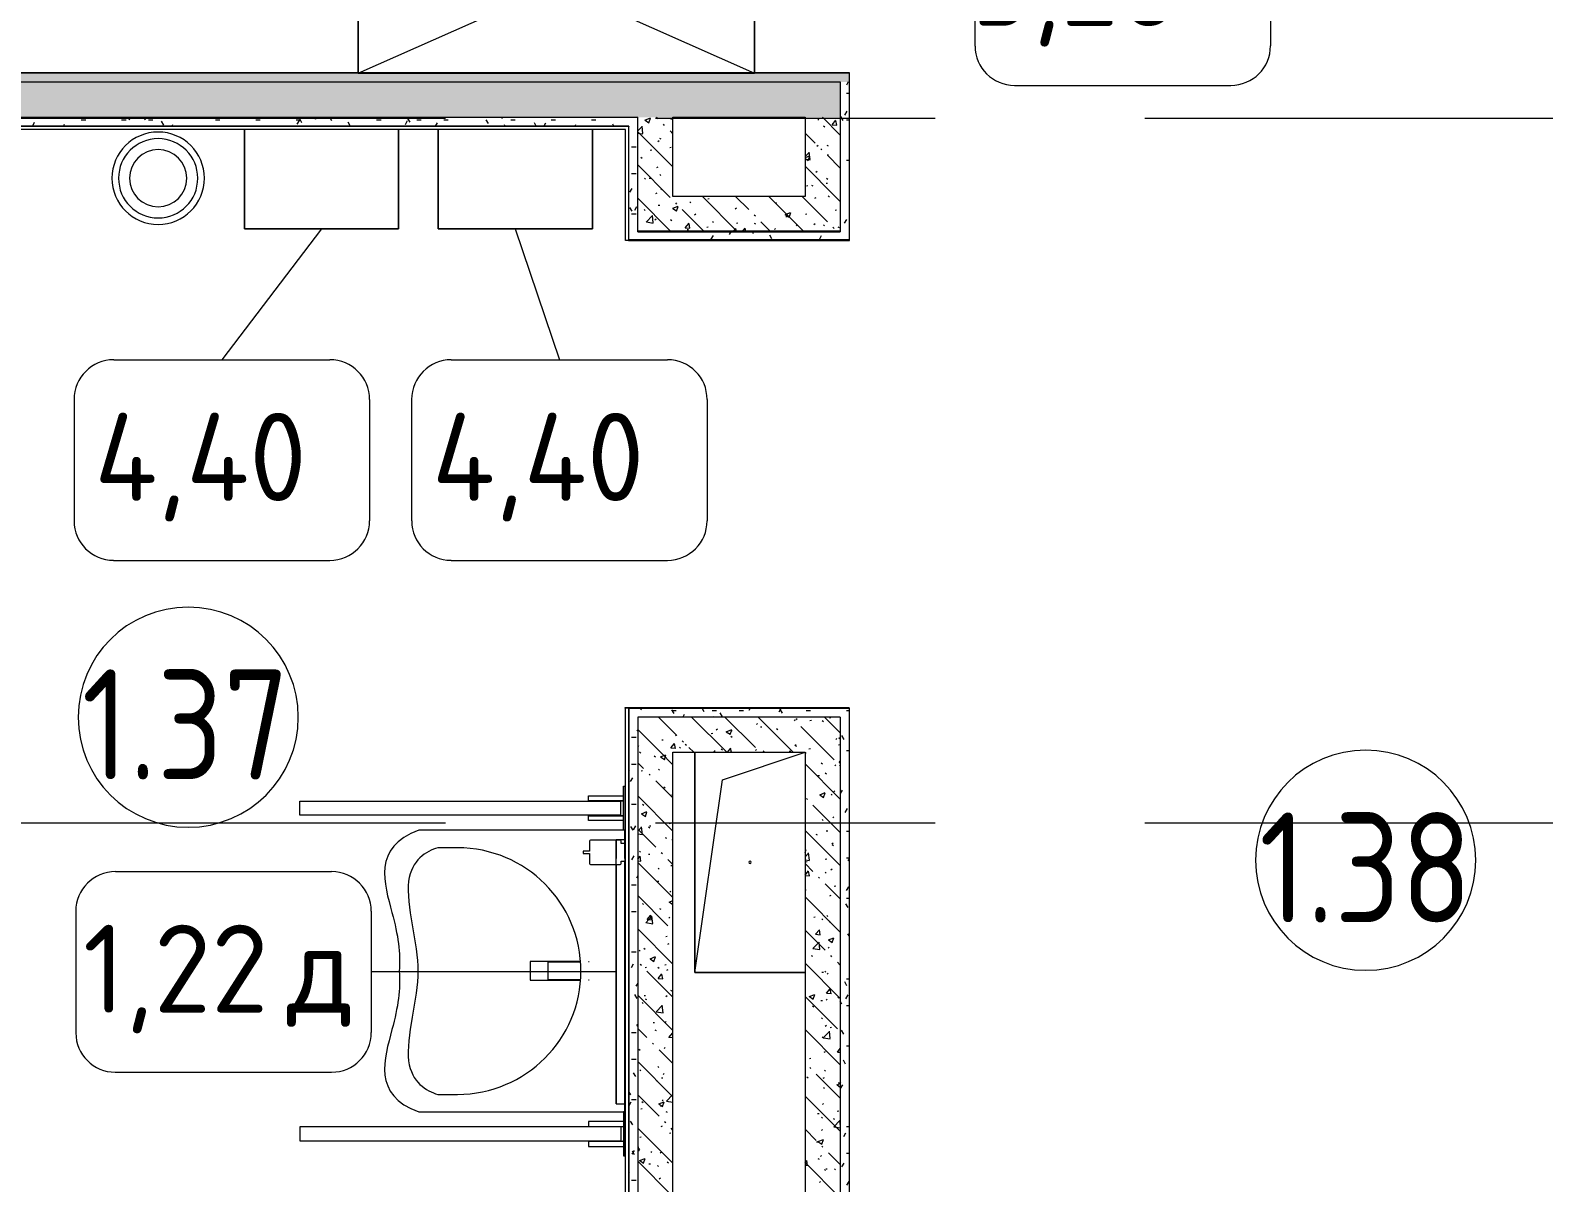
# Model space of a CAD drawing. Header units: millimetres. Extents: x 35840 to 252964, y -8553 to 29000.
# Drawn here: x 44071 to 47507, y 12582 to 15200 of the extents above; entities that cross this region are included whole.
import ezdxf

# ---------------------------------------------------------------- set-up
doc = ezdxf.new("R2010")
doc.units = ezdxf.units.MM
doc.linetypes.add('Осевая', pattern=[3175, 635, -476.25, 1587.5, -476.25])
for name, color, linetype, lineweight in [('0-1', 7, 'Continuous', 9), ('A-AREA-IDEN', 7, 'Continuous', 9), ('A-GENM', 7, 'Continuous', 9), ('A-WALL', 7, 'Continuous', 9), ('I-FURN-IDEN', 7, 'Continuous', 9), ('I-WALL', 7, 'Continuous', 9), ('P-SANR-FIXT-2', 7, 'Continuous', 13), ('Оси-2', 7, 'Осевая', 9)]:
    doc.layers.add(name, color=color, linetype=linetype, lineweight=lineweight)
for name, color, linetype, lineweight, true_color in [('A-WALL-1', 9, 'Continuous', 9, 0x808080), ('A-WALL-FNSH-1', 9, 'Continuous', 9, 0x808080), ('I-FURN-1', 9, 'Continuous', 9, 0x808080), ('P-SANR-FIXT-1', 9, 'Continuous', 13, 0x808080)]:
    doc.layers.add(name, color=color, linetype=linetype, lineweight=lineweight, true_color=true_color)
doc.styles.add('GOST Common', font='GOST_Common.ttf', dxfattribs={"height": 200})
doc.styles.add('GOST Common_1', font='GOST_Common.ttf', dxfattribs={"width": 0.9, "height": 250})
pattern_1 = [(135, (600, 0), (-75.43415, -75.43415), [106.68, -17.78, 3.556, -17.78]), (135, (600, 75.39), (-75.43415, -75.43415), []), (50, (600, 0), (127.52922, -11.15758), [13.335, -146.685]), (355, (600, 0), (-24.66966, 133.74002), [10.668, -117.348]), (100.451, (610.63, -0.93), (102.85973, 122.58178), [11.333, -124.663]), (46.184, (600, 35.56), (189.75516, -29.43036), [20.002, -220.027]), (96.636, (615.81, 33.1), (166.1822, 173.1996), [17, -186.995]), (351.184, (600, 35.56), (166.1839, 173.1976), [16.002, -176.022]), (21, (617.78, 26.67), (106.13027, -71.58603), [13.335, -146.685]), (326, (617.78, 26.67), (43.26188, 128.93175), [10.668, -117.348]), (71.451, (626.62, 20.7), (149.39198, 57.34505), [11.333, -124.663]), (37.5, (600, 0), (2.16223, 59.188357), [3.353, -112.573, 3.353, -115.773, -117.792]), (37.5, (600, 0), (2.16223, 59.188357), [-235.052, 3.353, -114.44]), (7.5, (600, 0), (46.77386, 70.12615), [3.353, -64.567, 3.353, -109.906, -44.894]), (7.5, (600, 0), (46.77386, 70.12615), [-181.178, 3.353, -41.542]), (327.5, (560.35, 0), (94.91367, -4.010093), [3.353, -41.097, 3.353, -135.331, -184.023]), (327.5, (560.35, 0), (94.91367, -4.010093), [-183.134, 3.353, -180.67]), (317.5, (542.57, 0), (103.69057, 17.79882), [3.353, -54.432, 3.353, -88.748, -130.683]), (317.5, (542.57, 0), (103.69057, 17.79882), [-149.885, 3.353, -127.33])]
pattern_2 = [(0, (600, 0), (121.92, 30.48), [10.058, -81.382, 10.058, -81.382, -487.68]), (0, (600, 0), (121.92, 30.48), [-182.88, 10.058, -172.822, 10.058, -81.382, -213.36]), (0, (600, 0), (121.92, 30.48), [-457.2, 10.058, -50.902, 10.058, -142.342]), (120, (645.72, 15.24), (-87.356454, 90.345817), [10.058, -81.382, 10.058, -81.382, -487.68]), (120, (645.72, 15.24), (-87.356454, 90.345817), [-182.88, 10.058, -172.822, 10.058, -81.382, -213.36]), (120, (645.72, 15.24), (-87.356454, 90.345817), [-457.2, 10.058, -50.902, 10.058, -142.342]), (240, (660.96, 76.2), (-34.563546, -120.825817), [10.058, -81.382, 10.058, -81.382, -487.68]), (240, (660.96, 76.2), (-34.563546, -120.825817), [-182.88, 10.058, -172.822, 10.058, -81.382, -213.36]), (240, (660.96, 76.2), (-34.563546, -120.825817), [-457.2, 10.058, -50.902, 10.058, -142.342])]

# ---------------------------------------------------------------- blocks, each defined once
blk = doc.blocks.new('GM_Отверстие прямоугольное _в плите_ - Отверстие-21609826-План расстановки мебели и оборудования 1 этажа в осях 12-23')
at = {"layer": 'A-GENM'}
for p, q in [((-125, -250), (-125, 250)), ((-125, 250), (-125, -250)), ((-62.5, 187.5), (125, 250)), ((-125, -250), (-62.5, 187.5)), ((125, -250), (-125, -250)), ((-125, -250), (125, -250))]:
    blk.add_line(p, q, dxfattribs=at)
for start, end in [(360, 180), (180, 360)]:
    blk.add_arc((0, 0), 2.5, start, end, dxfattribs=at)
blk = doc.blocks.new('Шкаф параметрический - 3_26п-25545953-План расстановки мебели и оборудования 1 этажа в осях 12-23')
at = {"layer": 'I-FURN-1'}
for p, q in [((0, 0), (900, 400)), ((0, 400), (900, 0)), ((900, 400), (0, 400)), ((0, 400), (0, 0)), ((0, 0), (0, 400)), ((0, 400), (900, 400)), ((900, 0), (900, 400)), ((900, 400), (900, 0)), ((0, 0), (900, 0)), ((900, 0), (0, 0))]:
    blk.add_line(p, q, dxfattribs=at)
blk = doc.blocks.new('зеркало круглое600д - 1_22д зеркало круглое d600-V212-План расстановки мебели и оборудования 1 этажа в осях 12-23')
at = {"layer": 'I-FURN-1'}
for p, q in [((-300, 0), (300, 0)), ((244.6, 0), (-300, 0)), ((300, 0), (258, 0)), ((-300, 0), (-300, -20)), ((-300, -20), (251.8, -20)), ((300, -20), (-300, -20)), ((258, -20), (300, -20)), ((300, -20), (300, 0))]:
    blk.add_line(p, q, dxfattribs=at)
blk = doc.blocks.new('мусорная корзина - Round_ Metal-30590745-План расстановки мебели и оборудования 1 этажа в осях 12-23')
at = {"layer": 'P-SANR-FIXT-1'}
for radius, start, end in [(105, 0, 180), (90, 360, 180), (65, 0, 180), (105, 180, 360), (90, 180, 360), (65, 180, 360)]:
    blk.add_arc((0, 0), radius, start, end, dxfattribs=at)
blk = doc.blocks.new('смеситель для раковины - Default-V230-План расстановки мебели и оборудования 1 этажа в осях 12-23')
at = {"layer": '0-1'}
for p, q in [((21, 151.6), (-21, 151.6)), ((20.3, 111.8), (-20.3, 111.8)), ((-20.3, 19.4), (-20.3, 17.5)), ((20.3, 17.5), (20.3, 19.4))]:
    blk.add_line(p, q, dxfattribs=at)
at = {"layer": '0-1', "flags": 128}
for points in [[(-21, 151.3), (-21, 147.9), (-21, 145.7), (-21, 145.2), (-21, 144.9), (-21, 144.8), (-21, 144.7), (-21, 144.7)], [(21, 89.1), (21, 88.6), (21, 88.3), (21, 88.3)]]:
    blk.add_lwpolyline(points, dxfattribs=at)
at = {"layer": 'P-SANR-FIXT-1'}
for p, q in [((21, 151.6), (-21, 151.6)), ((-21, 151.6), (-21, 37.8)), ((21, 37.8), (21, 151.6)), ((-20.3, 111.8), (-20.3, 111.8)), ((-20.3, 111.8), (-20.3, 109.7)), ((20.3, 109.7), (20.3, 111.8)), ((20.3, 111.8), (20.3, 111.8))]:
    blk.add_line(p, q, dxfattribs=at)
at = {"layer": 'P-SANR-FIXT-1', "flags": 128}
for points in [[(-21, 144), (-21, 91), (-21, 37.9)], [(21, 37.9), (21, 91), (21, 144)], [(-20.3, 36.8), (-20.3, 60.2), (-20.3, 109.7)], [(20.3, 109.7), (20.3, 60.2), (20.3, 36.8)]]:
    blk.add_lwpolyline(points, dxfattribs=at)
at = {"layer": 'P-SANR-FIXT-1'}
for points, knots in [([(-21, 151.6), (-21, 151.7), (-21, 151.5), (-21, 150.5), (-21, 148.7), (-21, 146.9), (-21, 145.2), (-21, 144.4), (-21, 144)], [0.4444444, 0.4444444, 0.4444444, 0.4444444, 0.5555556, 0.6666667, 0.7777778, 0.8888889, 0.9444444, 1, 1, 1, 1]), ([(21, 144), (21, 144.4), (21, 145.2), (21, 146.9), (21, 148.7), (21, 150.5), (21, 151.5), (21, 151.7), (21, 151.6)], [0, 0, 0, 0, 0.0555556, 0.1111111, 0.2222222, 0.3333333, 0.4444444, 0.5555556, 0.5555556, 0.5555556, 0.5555556]), ([(-21.3, 37.4), (-21.3, 37.8), (-21.3, 38.9), (-21.2, 41), (-21.2, 44.2), (-21.2, 48.8), (-21.1, 54.3), (-21.1, 59.3), (-21.1, 63.2), (-21.1, 66.1), (-21.1, 68.8), (-21.1, 72.5), (-21, 78.9), (-21, 84.5), (-21, 88.1)], [0.5560331, 0.5560331, 0.5560331, 0.5560331, 0.5833333, 0.625, 0.6666667, 0.7083333, 0.75, 0.7916667, 0.8125, 0.8333333, 0.8541667, 0.875, 0.9166667, 1, 1, 1, 1]), ([(21, 88.1), (21, 84.5), (21, 78.9), (21.1, 72.5), (21.1, 68.8), (21.1, 66.1), (21.1, 63.2), (21.1, 59.3), (21.2, 54.3), (21.2, 48.8), (21.2, 44.2), (21.3, 41), (21.3, 38.9), (21.3, 37.8), (21.3, 37.4)], [0, 0, 0, 0, 0.0833333, 0.125, 0.1458333, 0.1666667, 0.1875, 0.2083333, 0.25, 0.2916667, 0.3333333, 0.375, 0.4166667, 0.4439669, 0.4439669, 0.4439669, 0.4439669])]:
    blk.add_open_spline(points, degree=3, knots=knots, dxfattribs=at)
blk = doc.blocks.new('TOY_Диспансер мыло - Дозатор Elegance new 11654 019001 хром-V231-План расстановки мебели и оборудования 1 этажа в осях 12-23')
at = {"layer": 'A-GENM'}
for p, q in [((97.5, 83.2), (97.5, 25)), ((122.2, 85.2), (99.5, 85.2)), ((127.9, 100.1), (122.2, 100.1)), ((122.2, 100.1), (122.2, 85.2)), ((127.9, 85.2), (127.9, 100.1)), ((150.5, 85.2), (127.9, 85.2)), ((152.5, 25), (152.5, 83.2)), ((97.5, 25), (97.5, 15.5)), ((99.5, 13.5), (105, 13.5)), ((105, 13.5), (105, 5)), ((145, 5), (145, 13.5)), ((145, 13.5), (150.2, 13.5)), ((152.5, 15.5), (152.5, 25))]:
    blk.add_line(p, q, dxfattribs=at)
for centre, start, end in [((99.5, 83.2), 90, 180), ((150.5, 83.2), 0, 90), ((99.5, 15.5), 180, 270), ((150.5, 15.5), 270, 360)]:
    blk.add_arc(centre, 2, start, end, dxfattribs=at)
blk = doc.blocks.new('SND_Умывальник МГН_Jika - гибкая подводка_ 640х550х165 PN6_3_ ХВ_ГВ накидная гайка BP DN15_ К-гл_кон_ П DN 50-30756074-План расстановки мебели и оборудования 1 этажа в осях 12-23')
at = {"layer": 'P-SANR-FIXT-1'}
for p, q in [((-320, 468), (-320, 0)), ((320, 0), (320, 468)), ((-280, 425), (-280, 380)), ((280, 380), (280, 425)), ((-320, 0), (-301.9, 0)), ((-301.9, 0), (249.6, 0)), ((289.6, 0), (298.1, 0)), ((298.1, 0), (320, 0))]:
    blk.add_line(p, q, dxfattribs=at)
blk.add_arc((0, 380), 280, 180, 360, dxfattribs=at)
for points, knots in [([(0, 512.9), (-41.2, 508.8), (-131.1, 523.5), (-281.1, 574.8), (-320, 468)], [-0.715552, -0.715552, -0.715552, -0.715552, -0.3972744, 0, 0, 0, 0]), ([(320, 468), (281.1, 574.8), (131.1, 523.5), (41.2, 508.8), (0, 512.9)], [-0.715552, -0.715552, -0.715552, -0.715552, -0.3182776, 0, 0, 0, 0]), ([(0, 470), (-61.7, 470), (-229.3, 523.4), (-272.8, 450.8), (-280, 425)], [0, 0, 0, 0, 0.3523534, 0.6664917, 0.6664917, 0.6664917, 0.6664917]), ([(280, 425), (272.8, 450.8), (229.3, 523.4), (61.7, 470), (0, 470)], [0, 0, 0, 0, 0.3141383, 0.6664917, 0.6664917, 0.6664917, 0.6664917])]:
    blk.add_open_spline(points, degree=3, knots=knots, dxfattribs=at)
blk = doc.blocks.new('132_МГН_Поручень для унитаза_тип откидной - ПР 1Р-18611699-План расстановки мебели и оборудования 1 этажа в осях 12-23')
at = {"layer": 'A-GENM'}
for p, q in [((-16, 738), (-16, 9.5)), ((16, 738), (-16, 738)), ((16, 9.5), (16, 738)), ((-28.2, 83), (-28.2, 3)), ((-17, 83), (-28.2, 83)), ((-17, 3), (-17, 83)), ((17, 83), (17, 3)), ((28.2, 83), (17, 83)), ((28.2, 3), (28.2, 83)), ((-50, 3), (-50, 0)), ((50, 3), (-50, 3)), ((-17, 3), (-28.2, 3)), ((-16, 9.5), (-16.6, 8.9)), ((-16.6, 8.9), (-16.6, 4.2)), ((16, 9.5), (-16, 9.5)), ((16, 9.5), (16.6, 8.9)), ((16.6, 8.9), (16.6, 4.2)), ((28.2, 3), (17, 3)), ((50, 0), (50, 3)), ((-50, 0), (50, 0))]:
    blk.add_line(p, q, dxfattribs=at)
for centre, start, end in [((-15.3, 4.2), 180, 270), ((15.3, 4.2), 270, 360)]:
    blk.add_arc(centre, 1.24, start, end, dxfattribs=at)
blk = doc.blocks.new('132_МГН_Поручень для унитаза_тип откидной - ПР 1Р-V242-План расстановки мебели и оборудования 1 этажа в осях 12-23')
at = {"layer": 'A-GENM'}
for p, q in [((-50, -3), (-50, 0)), ((-50, 0), (50, 0)), ((50, 0), (50, -3)), ((50, -3), (-50, -3)), ((-17, -3), (-28.2, -3)), ((-28.2, -83), (-28.2, -3)), ((-17, -3), (-17, -83)), ((-16.6, -8.9), (-16.6, -4.2)), ((-16, -9.5), (-16.6, -8.9)), ((16, -9.5), (-16, -9.5)), ((-16, -738), (-16, -9.5)), ((16, -9.5), (16.6, -8.9)), ((16, -9.5), (16, -738)), ((16.6, -8.9), (16.6, -4.2)), ((28.2, -3), (17, -3)), ((17, -83), (17, -3)), ((28.2, -3), (28.2, -83)), ((-17, -83), (-28.2, -83)), ((28.2, -83), (17, -83)), ((16, -738), (-16, -738))]:
    blk.add_line(p, q, dxfattribs=at)
for centre, start, end in [((-15.3, -4.2), 90, 180), ((15.3, -4.2), 0, 90)]:
    blk.add_arc(centre, 1.24, start, end, dxfattribs=at)
blk = doc.blocks.new('Марка_Мебель - В прямоуг_Balcon_Марка-25523697-План расстановки мебели и оборудования 1 этажа в осях 12-23')
at = {"layer": 'I-FURN-IDEN'}
for p, q in [((-2.455, 2.278), (2.455, 2.278)), ((-3.355, 1.378), (-3.355, -1.384)), ((3.355, 1.378), (3.355, -1.378)), ((-2.461, -2.278), (2.455, -2.278))]:
    blk.add_line(p, q, dxfattribs=at)
for centre, radius, start, end in [((-2.455, 1.378), 0.9, 90, 180), ((2.455, 1.378), 0.9, 0, 90), ((-2.461, -1.384), 0.893, 180, 270), ((2.455, -1.378), 0.9, 270, 0)]:
    blk.add_arc(centre, radius, start, end, dxfattribs=at)
blk = doc.blocks.new('Марка_Помещения - Номер-25198446-План расстановки мебели и оборудования 1 этажа в осях 12-23')
at = {"layer": 'A-AREA-IDEN'}
for start, end in [(360, 180), (180, 360)]:
    blk.add_arc((0, 0), 2.5, start, end, dxfattribs=at)

msp = doc.modelspace()

# ---------------------------------------------------------------- hatches: boundary and pattern name
at = {"layer": 'I-WALL'}
h = msp.add_hatch(dxfattribs=at)
h.set_pattern_fill('FP_85', color=256, style=0, pattern_type=2)
h.set_pattern_definition(pattern_2)
h.paths.add_polyline_path([(45930, 15082.5), (45930, 15102.5), (42400, 15102.5), (42400, 15082.5), (45910, 15082.5)])
h = msp.add_hatch(dxfattribs=at)
h.set_pattern_fill('FP_22', color=256, style=0, pattern_type=2)
h.set_pattern_definition(pattern_1)
h.paths.add_polyline_path([(45910, 15002.5), (45910, 15082.5), (42380, 15082.5), (42380, 15002.5), (45830, 15002.5)])
h = msp.add_hatch(dxfattribs=at)
h.set_pattern_fill('FP_85', color=256, style=0, pattern_type=2)
h.set_pattern_definition(pattern_2)
h.paths.add_polyline_path([(45930, 14743.6), (45930, 15082.5), (45910, 15082.5), (45910, 14743.6)])
h = msp.add_hatch(dxfattribs=at)
h.set_pattern_fill('FP_85', color=256, style=0, pattern_type=2)
h.set_pattern_definition(pattern_2)
h.paths.add_polyline_path([(45450, 14982.5), (45450, 15002.5), (42780, 15002.5), (42780, 14982.5), (45430, 14982.5)])
h = msp.add_hatch(dxfattribs=at)
h.set_pattern_fill('FP_22', color=256, style=0, pattern_type=2)
h.set_pattern_definition(pattern_1)
h.paths.add_polyline_path([(45530, 14742.5), (45530, 15002.5), (45450, 15002.5), (45450, 14742.5)])
h = msp.add_hatch(dxfattribs=at)
h.set_pattern_fill('FP_22', color=256, style=0, pattern_type=2)
h.set_pattern_definition(pattern_1)
h.paths.add_polyline_path([(45910, 14822.5), (45910, 15002.5), (45830, 15002.5), (45830, 14822.5)])
h = msp.add_hatch(dxfattribs=at)
h.set_pattern_fill('FP_85', color=256, style=0, pattern_type=2)
h.set_pattern_definition(pattern_2)
h.paths.add_polyline_path([(45430, 14723.6), (45450, 14723.6), (45450, 14982.5), (45430, 14981.5)])
h = msp.add_hatch(dxfattribs=at)
h.set_pattern_fill('FP_22', color=256, style=0, pattern_type=2)
h.set_pattern_definition(pattern_1)
h.paths.add_polyline_path([(45530, 14742.5), (45910, 14742.5), (45910, 14822.5), (45530, 14822.5)])
h = msp.add_hatch(dxfattribs=at)
h.set_pattern_fill('FP_85', color=256, style=0, pattern_type=2)
h.set_pattern_definition(pattern_2)
h.paths.add_polyline_path([(45450, 14723.6), (45930, 14723.6), (45930, 14743.6), (45450, 14743.6)])
h = msp.add_hatch(dxfattribs=at)
h.set_pattern_fill('FP_85', color=256, style=0, pattern_type=2)
h.set_pattern_definition(pattern_2)
h.paths.add_polyline_path([(45930, 13640), (45930, 13660), (45430, 13660), (45430, 13640), (45910, 13640)])
h = msp.add_hatch(dxfattribs=at)
h.set_pattern_fill('FP_85', color=256, style=0, pattern_type=2)
h.set_pattern_definition(pattern_2)
h.paths.add_polyline_path([(45450, 11120), (45450, 13640), (45430, 13640), (45430, 11120)])
h = msp.add_hatch(dxfattribs=at)
h.set_pattern_fill('FP_22', color=256, style=0, pattern_type=2)
h.set_pattern_definition(pattern_1)
h.paths.add_polyline_path([(45830, 13560), (45830, 13640), (45450, 13640), (45450, 13560), (45687.5, 13560)])
h = msp.add_hatch(dxfattribs=at)
h.set_pattern_fill('FP_22', color=256, style=0, pattern_type=2)
h.set_pattern_definition(pattern_1)
h.paths.add_polyline_path([(45830, 11120), (45910, 11120), (45910, 13640), (45830, 13640), (45830, 13133.8)])
h = msp.add_hatch(dxfattribs=at)
h.set_pattern_fill('FP_85', color=256, style=0, pattern_type=2)
h.set_pattern_definition(pattern_2)
h.paths.add_polyline_path([(45930, 11910), (45930, 13640), (45910, 13640), (45910, 11910)])
h = msp.add_hatch(dxfattribs=at)
h.set_pattern_fill('FP_22', color=256, style=0, pattern_type=2)
h.set_pattern_definition(pattern_1)
h.paths.add_polyline_path([(45530, 11120), (45530, 13560), (45450, 13560), (45450, 11120)])

# ---------------------------------------------------------------- linework, layer by layer
at = {"layer": 'A-WALL'}
for p, q in [((45930, 15102.5), (42400, 15102.5)), ((45430, 14982.5), (42781, 14982.5)), ((45430, 14722.6), (45430, 14723.6))]:
    msp.add_line(p, q, dxfattribs=at)
at = {"layer": 'A-WALL-1'}
for p, q in [((42380, 15082.5), (45910, 15082.5)), ((45910, 15082.5), (45910, 14742.5)), ((42760, 15002.5), (45450, 15002.5)), ((45450, 14742.5), (45450, 15002.5)), ((45530, 15002.5), (45830, 15002.5)), ((45530, 14822.5), (45530, 15002.5)), ((45830, 15002.5), (45830, 14822.5)), ((45430, 14982.5), (45430, 14981.5)), ((45830, 14822.5), (45530, 14822.5)), ((45910, 14743.6), (45450, 14743.6)), ((45450, 14742.5), (45910, 14742.5)), ((45430, 13660), (45430, 11140)), ((45910, 13640), (45450, 13640)), ((45450, 13640), (45450, 11120)), ((45910, 13640), (45910, 11910)), ((45530, 13560), (45830, 13560)), ((45530, 11120), (45530, 13560)), ((45830, 13560), (45830, 11120))]:
    msp.add_line(p, q, dxfattribs=at)
at = {"layer": 'A-WALL-FNSH-1'}
for p, q in [((45931, 15103.5), (42400, 15103.5)), ((45264.4, 15102.5), (45264.4, 15103.5)), ((45271.5, 15103.5), (45271.5, 15102.5)), ((45928.8, 15102.5), (45928.8, 15103.5)), ((45930, 15103), (45930, 14723.6)), ((45931, 14722.6), (45931, 15103.5)), ((45430, 14981.5), (42788, 14981.5)), ((45429, 14981.5), (45429, 14722.6)), ((45430, 14723.6), (45430, 14981.5)), ((45429, 14722.6), (45931, 14722.6)), ((45930, 14723.6), (45430, 14723.6)), ((45930, 13661), (45421, 13661)), ((45421, 13661), (45421, 13660)), ((45421, 13660), (45422, 13660)), ((45429, 13660), (45429, 11141)), ((45430, 13660), (45931, 13660)), ((45930, 13661), (45930, 11910)), ((45931, 11910), (45931, 13660))]:
    msp.add_line(p, q, dxfattribs=at)
at = {"layer": 'I-FURN-1'}
for p, q in [((44557, 14974.5), (44557, 14748.8)), ((44557, 14748.8), (44557, 14974.5)), ((44907, 14748.8), (44907, 14974.5)), ((44907, 14974.5), (44907, 14748.8)), ((44997, 14974.5), (44997, 14748.8)), ((44997, 14748.8), (44997, 14974.5)), ((45347, 14748.8), (45347, 14974.7)), ((45347, 14974.7), (45347, 14748.8)), ((44557, 14748.8), (44907, 14748.8)), ((44907, 14748.8), (44557, 14748.8)), ((44997, 14748.8), (45347, 14748.8)), ((45347, 14748.8), (44997, 14748.8))]:
    msp.add_line(p, q, dxfattribs=at)
at = {"layer": 'I-FURN-IDEN'}
for p, q in [((44732, 14748.8), (44505.5, 14451.5)), ((45172, 14748.8), (45272.1, 14451.5)), ((45401, 13061), (44844.9, 13061))]:
    msp.add_line(p, q, dxfattribs=at)
at = {"layer": 'I-WALL'}
for p, q in [((44452.9, 15102.5), (44452.9, 15103.5)), ((44484.4, 15102.5), (44484.4, 15103.5)), ((44603.4, 15103.5), (44603.4, 15102.5)), ((44639.7, 15102.5), (44639.7, 15103.5)), ((44639.7, 15102.5), (44639.7, 15103.5)), ((44653.2, 15102.5), (44653.2, 15103.5)), ((44772.2, 15103.5), (44772.2, 15102.5)), ((44772.5, 15102.5), (44772.5, 15103.5)), ((45161.4, 15103.5), (45161.4, 15102.5)), ((45186.4, 15102.5), (45186.4, 15103.5)), ((45192.3, 15103.5), (45192.3, 15102.5)), ((45340.9, 15102.5), (45340.9, 15103.5)), ((45341.1, 15102.5), (45341.1, 15103.5)), ((45342.7, 15102.5), (45342.7, 15103.5)), ((45602.9, 15102.5), (45602.9, 15103.5)), ((45603, 15103.5), (45603, 15102.5)), ((45930, 15103), (45931, 15103)), ((45931, 15103.5), (45931, 15103.5)), ((45931, 15102.5), (45931, 15103.5)), ((45422, 14974.5), (42788.8, 14974.5)), ((45422, 14722.6), (45422, 14974.5)), ((45931, 14896.2), (45930, 14896.2)), ((45930, 14896.2), (45931, 14896.2)), ((45930, 14789.6), (45931, 14789.6)), ((45930, 14766), (45931, 14766)), ((45429, 14722.6), (45422, 14722.6)), ((45931, 14723.6), (45930, 14723.6)), ((45422, 11140), (45422, 13660)), ((45430, 13660), (45422, 13660)), ((45931, 13303), (45930, 13303)), ((45930, 13302.5), (45931, 13302.5)), ((45931, 13193.8), (45930, 13193.8)), ((45930, 13110.1), (45931, 13110.1)), ((45931, 12876.8), (45930, 12876.8)), ((45930, 12876.3), (45931, 12876.3))]:
    msp.add_line(p, q, dxfattribs=at)
at = {"layer": 'Оси-2'}
for p, q in [((39140.1, 15000), (81460, 15000)), ((39140.1, 13400), (81460, 13400))]:
    msp.add_line(p, q, dxfattribs=at)

# ---------------------------------------------------------------- block references
at = {"layer": 'A-AREA-IDEN', "xscale": 99.99999999999993, "yscale": 99.99999999999993, "zscale": 99.99999999999993}
for p in [(44429.2, 13639.6), (47103.1, 13314.7)]:
    msp.add_blockref('Марка_Помещения - Номер-25198446-План расстановки мебели и оборудования 1 этажа в осях 12-23', p, dxfattribs=at)
at = {"layer": 'A-GENM'}
msp.add_blockref('GM_Отверстие прямоугольное _в плите_ - Отверстие-21609826-План расстановки мебели и оборудования 1 этажа в осях 12-23', (45705, 13310), dxfattribs=at)
at = {"layer": 'I-FURN-1'}
msp.add_blockref('Шкаф параметрический - 3_26п-25545953-План расстановки мебели и оборудования 1 этажа в осях 12-23', (44815.5, 15102.5), dxfattribs=at)
at = {"layer": 'I-FURN-1', "rotation": 89.99999999999962}
msp.add_blockref('зеркало круглое600д - 1_22д зеркало круглое d600-V212-План расстановки мебели и оборудования 1 этажа в осях 12-23', (45401, 13061), dxfattribs=at)
at = {"layer": 'I-FURN-IDEN', "xscale": 99.99999999999993, "yscale": 99.99999999999993, "zscale": 99.99999999999993}
for p in [(46551.4, 15302.5), (44505.5, 14223.7), (45272.1, 14223.7), (44509.4, 13061)]:
    msp.add_blockref('Марка_Мебель - В прямоуг_Balcon_Марка-25523697-План расстановки мебели и оборудования 1 этажа в осях 12-23', p, dxfattribs=at)
at = {"layer": 'P-SANR-FIXT-1'}
msp.add_blockref('мусорная корзина - Round_ Metal-30590745-План расстановки мебели и оборудования 1 этажа в осях 12-23', (44361, 14863.8), dxfattribs=at)
for name, p, rotation in [('SND_Умывальник МГН_Jika - гибкая подводка_ 640х550х165 PN6_3_ ХВ_ГВ накидная гайка BP DN15_ К-гл_кон_ П DN 50-30756074-План расстановки мебели и оборудования 1 этажа в осях 12-23', (45421, 13062.9), 90.00000000000335), ('смеситель для раковины - Default-V230-План расстановки мебели и оборудования 1 этажа в осях 12-23', (45357.3, 13063.5), 89.99999999999912)]:
    msp.add_blockref(name, p, dxfattribs=dict(at, rotation=rotation))
at = {"layer": 'P-SANR-FIXT-2'}
for name, p, rotation in [('132_МГН_Поручень для унитаза_тип откидной - ПР 1Р-V242-План расстановки мебели и оборудования 1 этажа в осях 12-23', (45421, 13432.8), 270.0000000000138), ('TOY_Диспансер мыло - Дозатор Elegance new 11654 019001 хром-V231-План расстановки мебели и оборудования 1 этажа в осях 12-23', (45426, 13207.5), 90), ('132_МГН_Поручень для унитаза_тип откидной - ПР 1Р-18611699-План расстановки мебели и оборудования 1 этажа в осях 12-23', (45421, 12693), 89.99999999999635)]:
    msp.add_blockref(name, p, dxfattribs=dict(at, rotation=rotation))

# ---------------------------------------------------------------- texts
at = {"layer": 'A-AREA-IDEN', "char_height": 250, "width": 606.076, "attachment_point": 1, "style": 'GOST Common_1'}
for s, insert in [('1.37', (44187.3, 13748.2)), ('1.38', (46861.2, 13423.2))]:
    msp.add_mtext(s, dxfattribs=dict(at, insert=insert))
at = {"layer": 'I-FURN-IDEN', "char_height": 200, "attachment_point": 1, "style": 'GOST Common'}
for s, insert, width in [('3,26', (46212.4, 15409.5), 609.282), ('4,40', (44216, 14330.8), 665.401), ('4,40', (44982.6, 14330.8), 665.401), ('1,22', (44190.4, 13168.1), 561.181), ('\\fGOST Common|b0|i0|c204|p34|;д', (44653.4, 13168.1), 176.371)]:
    msp.add_mtext(s, dxfattribs=dict(at, insert=insert, width=width))

doc.saveas('drawing.dxf')
